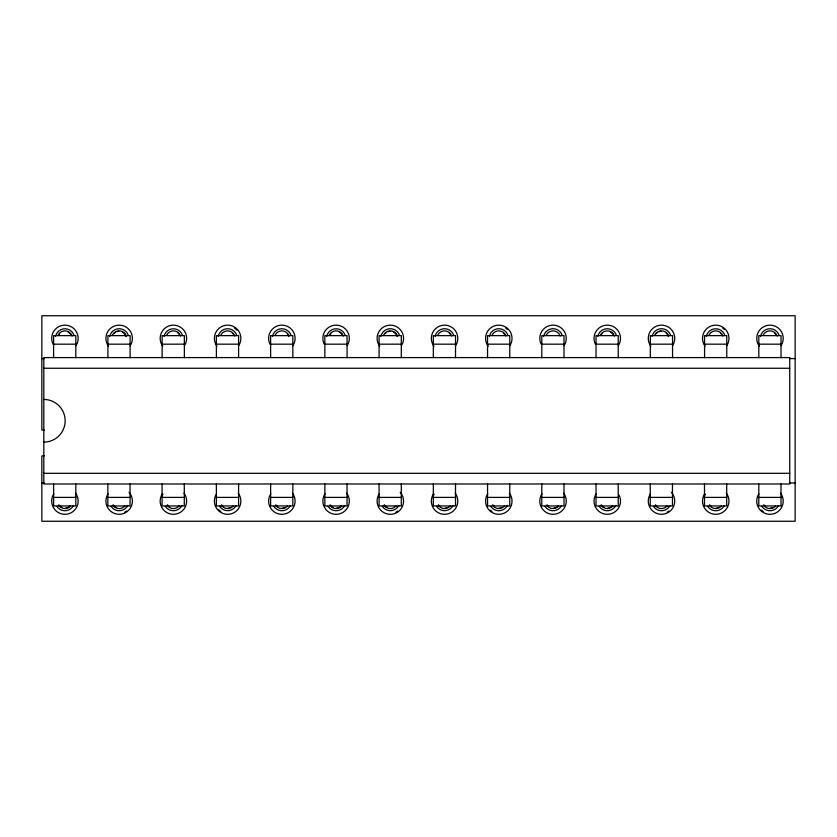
<?xml version="1.0" encoding="UTF-8"?>
<svg xmlns="http://www.w3.org/2000/svg" width="837" height="837" viewBox="0 0 837 837"><rect width="100%" height="100%" fill="white"/><g stroke="black" fill="none" stroke-linecap="round" stroke-linejoin="round"><path stroke-width="1.26" d="M53.61 344.174L75.822 344.174M107.921 344.174L130.122 344.174M162.148 344.174L184.36 344.174M216.385 344.174L238.597 344.174M270.623 344.174L292.824 344.174M324.85 344.174L347.062 344.174M379.088 344.174L401.3 344.174M433.325 344.174L455.527 344.174M487.552 344.174L509.764 344.174M541.79 344.174L564.002 344.174M596.028 344.174L618.229 344.174M650.328 344.174L672.54 344.174M704.566 344.174L726.767 344.174M758.803 344.174L781.005 344.174M41.85 358.581L44.466 358.581M789.919 358.581L795.15 358.581M43.806 368.259L789.741 368.259M44.309 430.061L41.85 430.061L41.85 315.748L795.15 315.748L795.15 521.252L41.85 521.252L41.85 455.862L44.309 455.862M43.806 473.313L789.741 473.313M41.85 482.991L44.466 482.991M789.919 482.991L795.15 482.991M53.61 497.398L75.822 497.398M107.847 497.398L130.049 497.398M162.075 497.398L184.286 497.398M216.385 497.398L238.597 497.398M270.623 497.398L292.824 497.398M324.85 497.398L347.062 497.398M379.088 497.398L401.3 497.398M433.325 497.398L455.527 497.398M487.552 497.398L509.764 497.398M541.79 497.398L564.002 497.398M596.028 497.398L618.229 497.398M650.255 497.398L672.467 497.398M704.492 497.398L726.704 497.398M758.803 497.398L781.005 497.398M781.005 357.587L781.005 335.637L758.803 335.637L758.803 357.587M781.005 483.995L781.005 505.946L758.803 505.946L758.803 483.995M726.767 357.587L726.767 335.637L704.566 335.637L704.566 357.587M726.704 483.995L726.704 505.946L704.492 505.946L704.492 483.995M672.54 357.587L672.54 335.637L650.328 335.637L650.328 357.587M672.467 483.995L672.467 505.946L650.255 505.946L650.255 483.995M618.229 357.587L618.229 335.637L596.028 335.637L596.028 357.587M618.229 483.995L618.229 505.946L596.028 505.946L596.028 483.995M564.002 357.587L564.002 335.637L541.79 335.637L541.79 357.587M564.002 483.995L564.002 505.946L541.79 505.946L541.79 483.995M509.764 357.587L509.764 335.637L487.552 335.637L487.552 357.587M509.764 483.995L509.764 505.946L487.552 505.946L487.552 483.995M455.527 357.587L455.527 335.637L433.325 335.637L433.325 357.587M455.527 483.995L455.527 505.946L433.325 505.946L433.325 483.995M401.3 357.587L401.3 335.637L379.088 335.637L379.088 357.587M401.3 483.995L401.3 505.946L379.088 505.946L379.088 483.995M347.062 357.587L347.062 335.637L324.85 335.637L324.85 357.587M347.062 483.995L347.062 505.946L324.85 505.946L324.85 483.995M292.824 357.587L292.824 335.637L270.623 335.637L270.623 357.587M292.824 483.995L292.824 505.946L270.623 505.946L270.623 483.995M238.597 357.587L238.597 335.637L216.385 335.637L216.385 357.587M238.597 483.995L238.597 505.946L216.385 505.946L216.385 483.995M184.36 357.587L184.36 335.637L162.148 335.637L162.148 357.587M184.286 483.995L184.286 505.946L162.075 505.946L162.075 483.995M130.122 357.587L130.122 335.637L107.921 335.637L107.921 357.587M130.049 483.995L130.049 505.946L107.847 505.946L107.847 483.995M75.822 357.587L75.822 335.637L53.61 335.637L53.61 357.587M75.822 483.995L75.822 505.946L53.61 505.946L53.61 483.995M43.806 399.437A21.354 21.354 0 0 1 65.16 420.791A21.354 21.354 0 0 1 43.806 442.145M763.177 511.47A12.409 12.409 0 0 1 761.482 510.131M668.941 511.02A12.409 12.409 0 0 1 667.099 512.16M703.948 497.209A12.409 12.409 0 0 1 705.35 494.29M492.01 511.47A12.409 12.409 0 0 1 490.304 510.131M397.774 511.02A12.409 12.409 0 0 1 395.932 512.16M432.781 497.209A12.409 12.409 0 0 1 434.183 494.29M161.604 497.209A12.409 12.409 0 0 1 163.006 494.29M220.842 511.47A12.409 12.409 0 0 1 218.384 509.356M760.519 336.401A9.657 9.657 0 0 1 779.142 335.365M166.668 334.978A7.543 7.543 0 0 1 180.562 336.024M55.535 336.411A9.594 9.594 0 0 1 74.043 335.375M706.344 336.411A9.594 9.594 0 0 1 724.852 335.375M722.53 327.989A12.409 12.409 0 0 1 724.235 329.328M652.044 336.401A9.657 9.657 0 0 1 670.678 335.365M505.59 327.989A12.409 12.409 0 0 1 507.295 329.328M489.342 336.401A9.657 9.657 0 0 1 507.975 335.365M435.114 336.401A9.657 9.657 0 0 1 453.738 335.365M380.877 336.401A9.657 9.657 0 0 1 399.511 335.365M326.702 336.411A9.594 9.594 0 0 1 345.21 335.375M272.412 336.401A9.657 9.657 0 0 1 291.035 335.365M218.175 336.401A9.657 9.657 0 0 1 236.808 335.365M234.423 327.989A12.409 12.409 0 0 1 236.881 330.102M164 336.411A9.594 9.594 0 0 1 182.508 335.375M778.588 505.433A9.657 9.657 0 0 1 761.89 506.375M73.551 505.433A9.657 9.657 0 0 1 56.843 506.375M724.361 505.433A9.657 9.657 0 0 1 707.652 506.375M670.123 505.433A9.657 9.657 0 0 1 653.425 506.375M615.886 505.433A9.657 9.657 0 0 1 599.187 506.375M561.658 505.433A9.657 9.657 0 0 1 544.95 506.375M507.421 505.433A9.657 9.657 0 0 1 490.723 506.375M290.481 505.433A9.657 9.657 0 0 1 273.783 506.375M58.192 334.978A7.543 7.543 0 0 1 72.087 336.024M709.002 334.978A7.543 7.543 0 0 1 722.896 336.024M721.358 506.113A7.543 7.543 0 0 1 709.431 505.213M654.775 334.978A7.543 7.543 0 0 1 668.669 336.024M667.12 506.113A7.543 7.543 0 0 1 655.193 505.213M492.072 334.978A7.543 7.543 0 0 1 505.966 336.024M450.191 506.113A7.543 7.543 0 0 1 438.253 505.213M437.835 334.978A7.543 7.543 0 0 1 451.729 336.024M395.953 506.113A7.543 7.543 0 0 1 384.026 505.213M383.597 334.978A7.543 7.543 0 0 1 397.491 336.024M341.716 506.113A7.543 7.543 0 0 1 329.788 505.213M329.37 334.978A7.543 7.543 0 0 1 343.264 336.024M287.489 506.113A7.543 7.543 0 0 1 275.551 505.213M275.132 334.978A7.543 7.543 0 0 1 289.027 336.024M233.251 506.113A7.543 7.543 0 0 1 221.324 505.213M179.013 506.113A7.543 7.543 0 0 1 167.086 505.213M504.418 506.113A7.543 7.543 0 0 1 492.491 505.213M543.579 336.401A9.657 9.657 0 0 1 562.213 335.365M220.895 334.978A7.543 7.543 0 0 1 234.789 336.024M597.817 336.401A9.657 9.657 0 0 1 616.44 335.365M612.893 506.113A7.543 7.543 0 0 1 600.956 505.213M546.299 334.978A7.543 7.543 0 0 1 560.194 336.024M70.549 506.113A7.543 7.543 0 0 1 58.621 505.213M344.718 505.433A9.657 9.657 0 0 1 328.02 506.375M236.191 505.412A9.594 9.594 0 0 1 219.597 506.333M182.016 505.433A9.657 9.657 0 0 1 165.318 506.375M775.596 506.113A7.543 7.543 0 0 1 763.658 505.213M600.537 334.978A7.543 7.543 0 0 1 614.431 336.024M558.656 506.113A7.543 7.543 0 0 1 546.728 505.213M453.131 505.412A9.594 9.594 0 0 1 436.537 506.333M398.893 505.412A9.594 9.594 0 0 1 382.3 506.333M763.239 334.978A7.543 7.543 0 0 1 777.134 336.024M126.596 511.02A12.409 12.409 0 0 1 124.755 512.16M124.786 506.113A7.543 7.543 0 0 1 112.849 505.213M127.779 505.433A9.657 9.657 0 0 1 111.08 506.375M112.43 334.978A7.543 7.543 0 0 1 126.324 336.024M109.71 336.401A9.657 9.657 0 0 1 128.333 335.365M58.632 335.198A7.052 7.052 0 0 1 59.668 333.681M68.111 332.08A7.052 7.052 0 0 1 70.831 334.518M53.108 344.352A13.246 13.246 0 0 1 65.663 325.154A13.246 13.246 0 0 1 76.01 345.629M70.182 505.778A7.052 7.052 0 0 1 68.791 506.981M67.127 507.777A7.052 7.052 0 0 1 65.317 508.122M61.75 507.379A7.052 7.052 0 0 1 59.029 504.941M75.529 493.15A13.246 13.246 0 0 1 74.043 510.685A13.246 13.246 0 0 1 56.445 511.25A13.246 13.246 0 0 1 53.84 493.83M500.997 507.777A7.052 7.052 0 0 1 499.197 508.122M494.102 506.333A7.052 7.052 0 0 1 492.899 504.941M509.398 493.15A13.246 13.246 0 0 1 507.913 510.685A13.246 13.246 0 0 1 490.315 511.25A13.246 13.246 0 0 1 487.72 493.83M162.796 346.309A13.246 13.246 0 0 1 164.282 328.774A13.246 13.246 0 0 1 181.88 328.209A13.246 13.246 0 0 1 184.475 345.629M178.093 333.126A7.052 7.052 0 0 1 179.296 334.518M183.994 493.15A13.246 13.246 0 0 1 182.508 510.685A13.246 13.246 0 0 1 164.91 511.25A13.246 13.246 0 0 1 162.315 493.83M168.697 506.333A7.052 7.052 0 0 1 167.494 504.941M217.034 346.309A13.246 13.246 0 0 1 218.52 328.774A13.246 13.246 0 0 1 236.118 328.209A13.246 13.246 0 0 1 238.712 345.629M232.33 333.126A7.052 7.052 0 0 1 233.533 334.518M385.072 333.681A7.052 7.052 0 0 1 386.474 332.477M388.127 331.682A7.052 7.052 0 0 1 389.937 331.337M393.516 332.08A7.052 7.052 0 0 1 397.031 336.171M379.736 346.309A13.246 13.246 0 0 1 381.222 328.774A13.246 13.246 0 0 1 398.82 328.209A13.246 13.246 0 0 1 401.415 345.629M400.201 492.25A13.246 13.246 0 0 1 399.992 510.141A13.246 13.246 0 0 1 382.143 511.491A13.246 13.246 0 0 1 379.245 493.83M387.154 507.379A7.052 7.052 0 0 1 384.434 504.941M433.964 346.309A13.246 13.246 0 0 1 435.449 328.774A13.246 13.246 0 0 1 453.047 328.209A13.246 13.246 0 0 1 455.652 345.629M449.27 333.126A7.052 7.052 0 0 1 450.463 334.518M113.905 333.681A7.052 7.052 0 0 1 115.297 332.477M116.96 331.682A7.052 7.052 0 0 1 118.77 331.337M122.338 332.08A7.052 7.052 0 0 1 125.853 336.171M108.559 346.309A13.246 13.246 0 0 1 110.045 328.774A13.246 13.246 0 0 1 127.642 328.209A13.246 13.246 0 0 1 130.248 345.629M541.215 344.352A13.246 13.246 0 0 1 553.77 325.154A13.246 13.246 0 0 1 564.117 345.629M558.289 505.778A7.052 7.052 0 0 1 556.898 506.981M555.234 507.777A7.052 7.052 0 0 1 553.424 508.122M548.34 506.333A7.052 7.052 0 0 1 547.136 504.941M563.636 493.15A13.246 13.246 0 0 1 562.15 510.685A13.246 13.246 0 0 1 544.552 511.25A13.246 13.246 0 0 1 541.947 493.83M717.937 507.777A7.052 7.052 0 0 1 716.127 508.122M711.042 506.333A7.052 7.052 0 0 1 709.839 504.941M726.338 493.15A13.246 13.246 0 0 1 724.852 510.685A13.246 13.246 0 0 1 707.255 511.25A13.246 13.246 0 0 1 704.649 493.83M329.809 335.198A7.052 7.052 0 0 1 330.845 333.681M339.278 332.08A7.052 7.052 0 0 1 341.998 334.518M324.275 344.352A13.246 13.246 0 0 1 336.83 325.154A13.246 13.246 0 0 1 347.177 345.629M341.35 505.778A7.052 7.052 0 0 1 339.958 506.981M338.294 507.777A7.052 7.052 0 0 1 336.495 508.122M332.917 507.379A7.052 7.052 0 0 1 330.197 504.941M346.696 493.15A13.246 13.246 0 0 1 345.21 510.685A13.246 13.246 0 0 1 327.612 511.25A13.246 13.246 0 0 1 325.018 493.83M446.77 507.777A7.052 7.052 0 0 1 444.96 508.122M439.864 506.333A7.052 7.052 0 0 1 438.672 504.941M455.171 493.15A13.246 13.246 0 0 1 453.675 510.685A13.246 13.246 0 0 1 436.077 511.25A13.246 13.246 0 0 1 433.482 493.83M488.201 346.309A13.246 13.246 0 0 1 489.687 328.774A13.246 13.246 0 0 1 507.285 328.209A13.246 13.246 0 0 1 509.879 345.629M503.497 333.126A7.052 7.052 0 0 1 504.701 334.518M671.368 492.25A13.246 13.246 0 0 1 671.159 510.141A13.246 13.246 0 0 1 653.32 511.491A13.246 13.246 0 0 1 650.422 493.83M656.804 506.333A7.052 7.052 0 0 1 655.601 504.941M600.976 335.198A7.052 7.052 0 0 1 602.012 333.681M610.445 332.08A7.052 7.052 0 0 1 613.165 334.518M595.452 344.352A13.246 13.246 0 0 1 608.007 325.154A13.246 13.246 0 0 1 618.355 345.629M229.83 507.777A7.052 7.052 0 0 1 228.02 508.122M222.935 506.333A7.052 7.052 0 0 1 221.732 504.941M238.231 493.15A13.246 13.246 0 0 1 236.745 510.685A13.246 13.246 0 0 1 219.148 511.25A13.246 13.246 0 0 1 216.542 493.83M270.048 344.352A13.246 13.246 0 0 1 282.603 325.154A13.246 13.246 0 0 1 292.95 345.629M287.761 334.518A7.052 7.052 0 0 1 288.556 336.171M284.067 507.777A7.052 7.052 0 0 1 282.257 508.122M277.162 506.333A7.052 7.052 0 0 1 275.969 504.941M292.469 493.15A13.246 13.246 0 0 1 290.973 510.685A13.246 13.246 0 0 1 273.375 511.25A13.246 13.246 0 0 1 270.78 493.83M759.368 346.309A13.246 13.246 0 0 1 760.854 328.774A13.246 13.246 0 0 1 778.452 328.209A13.246 13.246 0 0 1 781.057 345.629M774.675 333.126A7.052 7.052 0 0 1 775.868 334.518M129.034 492.25A13.246 13.246 0 0 1 128.814 510.141A13.246 13.246 0 0 1 110.976 511.491A13.246 13.246 0 0 1 108.078 493.83M115.987 507.379A7.052 7.052 0 0 1 113.267 504.941M705.141 346.309A13.246 13.246 0 0 1 706.627 328.774A13.246 13.246 0 0 1 724.225 328.209A13.246 13.246 0 0 1 726.819 345.629M720.437 333.126A7.052 7.052 0 0 1 721.64 334.518M612.527 505.778A7.052 7.052 0 0 1 611.125 506.981M609.472 507.777A7.052 7.052 0 0 1 607.662 508.122M604.094 507.379A7.052 7.052 0 0 1 601.374 504.941M619.087 495.106A13.246 13.246 0 0 1 606.532 514.305A13.246 13.246 0 0 1 596.185 493.83M772.174 507.777A7.052 7.052 0 0 1 770.364 508.122M765.269 506.333A7.052 7.052 0 0 1 764.076 504.941M780.576 493.15A13.246 13.246 0 0 1 779.08 510.685A13.246 13.246 0 0 1 761.482 511.25A13.246 13.246 0 0 1 758.887 493.83M656.25 333.681A7.052 7.052 0 0 1 657.641 332.477M659.305 331.682A7.052 7.052 0 0 1 661.104 331.337M666.2 333.126A7.052 7.052 0 0 1 668.198 336.171M650.904 346.309A13.246 13.246 0 0 1 652.389 328.774A13.246 13.246 0 0 1 669.987 328.209A13.246 13.246 0 0 1 672.582 345.629M789.741 357.587L43.806 357.587L43.806 483.995L789.741 483.995L789.741 357.587"/></g></svg>
